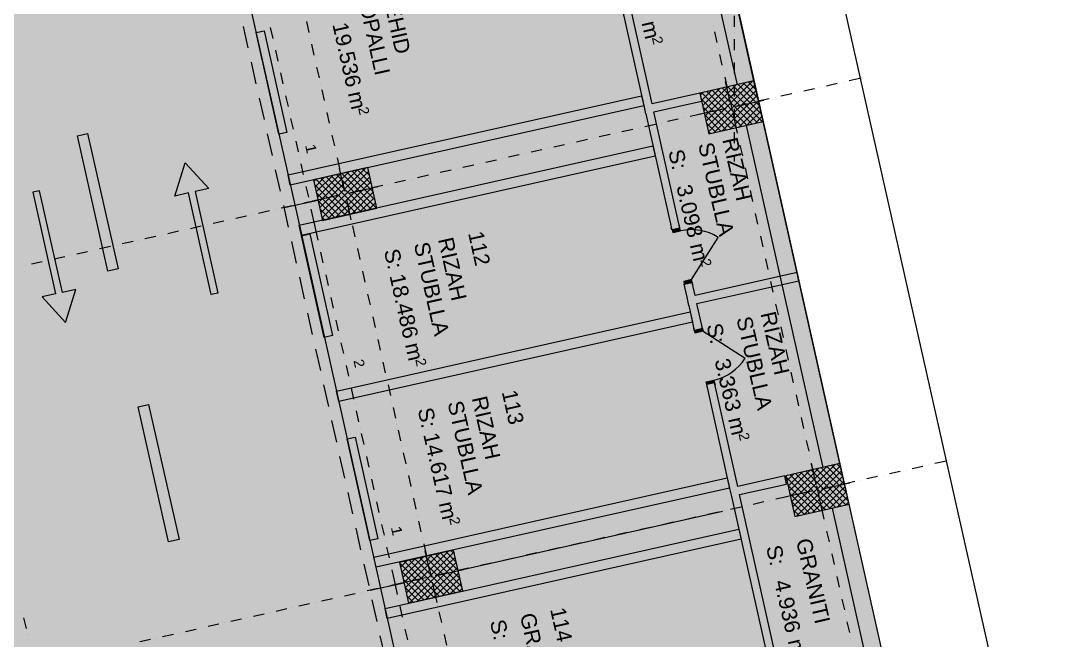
# Model space of a CAD drawing. Header units: centimetres. Extents: x -6805 to 4309, y -7338 to 617.
# Drawn here: x 586 to 2077, y -2376 to -1483 of the extents above; entities that cross this region are included whole.
import ezdxf

# ---------------------------------------------------------------- set-up
doc = ezdxf.new("R2010")
doc.units = ezdxf.units.CM
for name, color, linetype, true_color in [('PDF_ - MESI I RRUGES', 7, 'Continuous', 0x7f7f7f), ('PDF_ - rruga_ndarjet anesore', 7, 'Continuous', 0x7f7f7f), ('PDF_ - SHENJAT_RRUGA', 7, 'Continuous', 0x7f7f7f), ('PDF_065 Möbel Einrichtung', 7, 'Continuous', 0x7f7f7f), ('PDF_A - Akset', 7, 'Continuous', 0xfd4435), ('PDF_A - Pllaka Themel', 7, 'Continuous', 0x7f7f7f), ('PDF_A -Polyline', 7, 'Continuous', 0x7f7f7f)]:
    doc.layers.add(name, color=color, linetype=linetype, true_color=true_color)
for name, color, linetype in [('PDF_ - muret e reja_te kryera', 7, 'Continuous'), ('PDF_- DEPO', 7, 'Continuous'), ('PDF_- GARAZHE', 7, 'Continuous'), ('PDF_A - Fill Zone', 7, 'Continuous'), ('PDF_A - Muret', 7, 'Continuous'), ('PDF_A - Shtyllat', 7, 'Continuous')]:
    doc.layers.add(name, color=color, linetype=linetype)
doc.styles.add('PDF Arial', font='')
doc.styles.get('PDF Arial').set_extended_font_data('Arial')

msp = doc.modelspace()

# ---------------------------------------------------------------- hatches: boundary and pattern name
at = {"layer": 'PDF_ - SHENJAT_RRUGA', "true_color": 0xffffff, "transparency": 33554559}
for points in [[(823, -1687.7), (857, -1724.7), (837.4, -1729), (870.3, -1875.5), (860.6, -1877.7), (827.7, -1731.2), (808.2, -1735.6)], [(650.8, -1918.1), (616.9, -1881.1), (636.4, -1876.7), (603.5, -1730.2), (613.3, -1728), (646.2, -1874.5), (665.7, -1870.2)]]:
    msp.add_hatch(color=7, dxfattribs=at).paths.add_polyline_path(points)
at = {"layer": 'PDF_- DEPO', "true_color": 0xccccff, "transparency": 33554559}
for points in [[(1408, -1209.7), (1467.2, -1196.4), (1473.2, -1223.1), (1536, -1208.9), (1618.2, -1575.2), (1497.2, -1602.3)], [(1499.8, -1614), (1567.1, -1598.9), (1577.7, -1645.8), (1629.7, -1634.1), (1680.2, -1851.5), (1557.7, -1879)], [(1623.4, -2165.8), (1689.6, -2151), (1701.5, -2197.6), (1753.5, -2185.9), (1817.1, -2469.1), (1804.1, -2472), (1824.9, -2564.8), (1717.5, -2588.9)]]:
    msp.add_hatch(color=254, dxfattribs=at).paths.add_polyline_path(points)
at = {"layer": 'PDF_A - Fill Zone', "true_color": 0x93a0c6, "transparency": 33554559}
msp.add_hatch(color=253, dxfattribs=at).paths.add_polyline_path([(-447.7, -308.2), (916.9, -308.2), (916.9, -1306.8), (921.3, -1326.4), (872.5, -1337.3), (1189.1, -2748.5), (667.5, -2865.5), (356, -1477.3), (321, -1485.2), (248.4, -1161.5), (-99.9, -1161.5), (-99.9, -1589.4), (-447.7, -1589.4)])
at = {"layer": 'PDF_A - Pllaka Themel', "true_color": 0xd5d5d5, "transparency": 33554559}
h = msp.add_hatch(color=254, dxfattribs=at)
h.paths.add_polyline_path([(-5581.9, -878.8), (-5581.9, -838.7), (-5657, -838.7), (-5657, -378.3), (-5642, -378.3), (-5642, 287.3), (-2884.7, 287.3), (-432.6, 287.3), (-419.8, 287.3), (978.3, 287.3), (978.3, -308.2), (1644.1, -308.2), (1644.1, -1142.4), (931, -1302.4), (1552.2, -1164.4), (1863.2, -2555.1), (1863.3, -2555.1), (2158.7, -3867.3), (2155.2, -3868), (2646.9, -6059.2), (2017.8, -6200.4), (2017.7, -6199.9), (-1597, -7011), (-1702.7, -6540.3), (-1846.3, -6572.5), (-1977, -6060.1), (-1982.5, -5964.4), (-1839, -5932.3), (-2055.7, -4966.3), (-2419.3, -4966.3), (-2929.7, -4966.3), (-2929.7, -2144.8), (-2909.7, -2144.8), (-2904.7, -1595.7), (-4731.2, -1619.4), (-4671.2, -1619.4), (-4671.2, -2159.8), (-5099, -2159.8), (-5102.5, -2159.8), (-5106, -2159.6), (-5109.5, -2159.4), (-5113, -2159), (-5116.5, -2158.6), (-5120, -2158), (-5123.4, -2157.4), (-5126.9, -2156.7), (-5130.3, -2155.8), (-5133.7, -2154.9), (-5137, -2153.9), (-5140.4, -2152.8), (-5143.6, -2151.6), (-5146.9, -2150.3), (-5150.1, -2148.9), (-5153.3, -2147.4), (-5156.4, -2145.9), (-5159.5, -2144.2), (-5162.6, -2142.5), (-5165.6, -2140.6), (-5168.5, -2138.7), (-5171.4, -2136.7), (-5174.3, -2134.7), (-5177, -2132.5), (-5179.7, -2130.3), (-5182.4, -2128), (-5185, -2125.6), (-5187.5, -2123.2), (-5189.9, -2120.6), (-5192.3, -2118.1), (-5194.6, -2115.4), (-5196.8, -2112.7), (-5199, -2109.9), (-5201.1, -2107.1), (-5203, -2104.2), (-5205, -2101.3), (-5206.8, -2098.3), (-5208.5, -2095.2), (-5210.2, -2092.1), (-5211.7, -2089), (-5213.2, -2085.8), (-5214.6, -2082.6), (-5215.9, -2079.3), (-5217.1, -2076), (-5218.2, -2072.7), (-5219.2, -2069.3), (-5220.2, -2065.9), (-5221, -2062.5), (-5221.7, -2059.1), (-5222.4, -2055.7), (-5222.9, -2052.2), (-5223.3, -2048.7), (-5223.7, -2045.2), (-5223.9, -2041.7), (-5224.1, -2038.2), (-5224.1, -2034.7), (-5224.1, -1589.4), (-5276.7, -1564.4), (-5842.1, -1564.4), (-5842.1, -878.8)])
h.paths.add_polyline_path([(-1884.8, -2746.4), (-1725.8, -2754.1), (-263.3, -2617.9), (-272, -2578.8), (-296.8, -2580.2), (-343.5, -2075.8), (-1348.1, -2129.8), (-1534.8, -2147.2), (-1533.4, -2162), (-1836.8, -2167.5), (-1836.8, -2147.5), (-1876.8, -2147.5), (-1876.8, -2187.5), (-1531.1, -2187), (-1493.3, -2681.2), (-1884.8, -2706.4)])
h.paths.add_polyline_path([(-452.6, -1589.4), (-91.9, -1583.4), (-92.3, -1174), (283, -1174), (283, -828.7), (-419.8, -828.7), (-427.6, -828.7), (-452.6, -828.7)])
h.paths.add_polyline_path([(413.2, -3713.8), (401.1, -3715.6), (389, -3717.6), (376.9, -3719.5), (364.9, -3721.6), (352.8, -3723.8), (340.8, -3726), (328.8, -3728.3), (316.8, -3730.7), (304.8, -3733.2)])
at = {"layer": 'PDF_A - Pllaka Themel', "true_color": 0xbfbfbf, "transparency": 33554559}
h = msp.add_hatch(color=9, dxfattribs=at)
h.paths.add_polyline_path([(-5637, -378.3), (-5637, -315.2), (-447.7, -308.2), (-447.7, -308.2), (963.5, -308.2), (963.5, -763.7), (936, -763.7), (936, -863.8), (963.5, -863.8), (964.8, -1337.1), (925.7, -1345.9), (892.3, -1353.4), (988.5, -1782.6), (1104.4, -2300.9), (1195, -2706.1), (1170.6, -2711.6), (1193.4, -2813), (1455.7, -3983.1), (1827.5, -5638), (1828.4, -5640.7), (1829.1, -5643.5), (1829.9, -5646.3), (1830.5, -5649.1), (1831, -5651.9), (1831.4, -5654.7), (1831.7, -5657.6), (1831.9, -5660.4), (1832, -5663.3), (1832, -5666.1), (1831.9, -5669), (1831.7, -5671.9), (1831.4, -5674.7), (1831, -5677.5), (1830.5, -5680.4), (1829.9, -5683.2), (1829.2, -5685.9), (1828.5, -5688.7), (1827.6, -5691.4), (1826.6, -5694.1), (1825.5, -5696.8), (1824.4, -5699.4), (1823.1, -5701.9), (1821.8, -5704.5), (1820.4, -5707), (1818.8, -5709.4), (1817.3, -5711.8), (1815.6, -5714.1), (1813.8, -5716.3), (1812, -5718.5), (1810.1, -5720.7), (1808.1, -5722.7), (1806, -5724.7), (1803.9, -5726.6), (1801.7, -5728.5), (1799.5, -5730.2), (1797.2, -5731.9), (1794.8, -5733.5), (1792.4, -5735.1), (1789.9, -5736.5), (1787.4, -5737.8), (1784.8, -5739.1), (1782.2, -5740.3), (1779.5, -5741.3), (1776.8, -5742.3), (-1865.8, -6559.8), (-1972, -6060.1), (1187.4, -5351.2), (1189.5, -5350.7), (1191.6, -5350.1), (1193.7, -5349.4), (1195.7, -5348.6), (1197.7, -5347.8), (1199.7, -5346.8), (1201.6, -5345.8), (1203.5, -5344.6), (1205.3, -5343.4), (1207.1, -5342.2), (1208.8, -5340.8), (1210.4, -5339.3), (1212, -5337.8), (1213.5, -5336.3), (1214.9, -5334.6), (1216.3, -5332.9), (1217.6, -5331.2), (1218.8, -5329.3), (1219.9, -5327.5), (1221, -5325.5), (1221.9, -5323.6), (1222.8, -5321.6), (1223.5, -5319.5), (1224.2, -5317.5), (1224.8, -5315.4), (1225.3, -5313.2), (1225.7, -5311.1), (1226, -5308.9), (1226.2, -5306.8), (1226.3, -5304.6), (1226.4, -5302.4), (1226.3, -5300.2), (1226.1, -5298), (1225.8, -5295.9), (1225.5, -5293.7), (1225, -5291.6), (967.7, -4148), (967.2, -4145.8), (966.5, -4143.7), (965.8, -4141.6), (964.9, -4139.5), (964, -4137.5), (963, -4135.5), (961.9, -4133.5), (960.7, -4131.7), (959.4, -4129.8), (958, -4128), (956.6, -4126.3), (955.1, -4124.7), (953.5, -4123.1), (951.9, -4121.6), (950.1, -4120.2), (948.4, -4118.8), (946.5, -4117.6), (944.6, -4116.4), (942.7, -4115.3), (940.7, -4114.2), (938.7, -4113.3), (936.6, -4112.5), (934.5, -4111.7), (932.3, -4111.1), (930.2, -4110.5), (928, -4110.1), (925.8, -4109.7), (923.6, -4109.5), (921.3, -4109.3), (919.1, -4109.3), (916.9, -4109.3), (914.6, -4109.5), (912.4, -4109.7), (910.2, -4110.1), (908, -4110.5), (526.4, -4196.1), (467.8, -4209.3), (455.6, -4213.1), (443.4, -4217), (431.2, -4221), (419.1, -4225.1), (406.9, -4229.3), (394.9, -4233.6), (382.8, -4238), (370.8, -4242.5), (358.8, -4247.1), (346.9, -4251.7), (335, -4256.5), (323.1, -4261.4), (311.3, -4266.3), (299.5, -4271.3), (287.8, -4276.4), (276.1, -4281.7), (264.4, -4287), (252.8, -4292.3), (241.2, -4297.8), (229.6, -4303.4), (218.1, -4309.1), (206.7, -4314.8), (195.3, -4320.7), (183.9, -4326.6), (172.6, -4332.6), (161.3, -4338.7), (150.1, -4344.9), (138.9, -4351.2), (127.8, -4357.5), (116.7, -4364), (105.7, -4370.5), (94.7, -4377.1), (83.8, -4383.8), (72.9, -4390.6), (62.1, -4397.5), (51.3, -4404.4), (40.6, -4411.4), (29.9, -4418.6), (19.3, -4425.8), (8.8, -4433), (-1.7, -4440.4), (-13.4, -4447.8), (-25.2, -4455.1), (-37, -4462.3), (-48.8, -4469.4), (-60.7, -4476.4), (-72.7, -4483.4), (-84.7, -4490.2), (-96.7, -4497), (-108.8, -4503.7), (-121, -4510.3), (-133.1, -4516.8), (-145.4, -4523.3), (-157.7, -4529.6), (-170, -4535.9), (-182.3, -4542.1), (-194.8, -4548.2), (-207.2, -4554.2), (-219.7, -4560.1), (-232.3, -4565.9), (-244.8, -4571.6), (-257.5, -4577.3), (-270.1, -4582.8), (-282.8, -4588.3), (-295.6, -4593.6), (-308.3, -4598.9), (-321.1, -4604.1), (-334, -4609.2), (-346.9, -4614.2), (-359.8, -4619.1), (-372.8, -4623.9), (-385.7, -4628.7), (-398.8, -4633.3), (-411.8, -4637.9), (-424.9, -4642.3), (-438, -4646.7), (-451.2, -4650.9), (-464.4, -4655.1), (-477.6, -4659.2), (-490.8, -4663.2), (-2040.8, -5011), (-2050.8, -4966.3), (-2414.3, -4966.3), (-2414.3, -4749.4), (-2414.6, -2387.8), (-2414.6, -2276.5), (-2415.1, -2272.8), (-2415.6, -2269.1), (-2416.3, -2265.4), (-2417.1, -2261.8), (-2417.9, -2258.1), (-2418.9, -2254.5), (-2419.9, -2251), (-2421.1, -2247.4), (-2422.3, -2243.9), (-2423.6, -2240.4), (-2425.1, -2236.9), (-2426.6, -2233.5), (-2428.2, -2230.2), (-2429.8, -2226.8), (-2431.6, -2223.5), (-2433.4, -2220.3), (-2435.4, -2217.1), (-2437.4, -2214), (-2439.5, -2210.9), (-2441.7, -2207.8), (-2443.9, -2204.9), (-2446.3, -2202), (-2448.7, -2199.1), (-2451.1, -2196.3), (-2453.7, -2193.6), (-2456.3, -2190.9), (-2459, -2188.3), (-2461.7, -2185.8), (-2464.6, -2183.4), (-2467.4, -2181), (-2470.4, -2178.7), (-2473.4, -2176.5), (-2476.4, -2174.4), (-2479.6, -2172.3), (-2482.7, -2170.3), (-2485.9, -2168.4), (-2489.2, -2166.6), (-2492.5, -2164.9), (-2495.8, -2163.2), (-2499.2, -2161.7), (-2502.7, -2160.2), (-2506.1, -2158.9), (-2509.6, -2157.6), (-2513.2, -2156.4), (-2904.7, -2164.8), (-2899.7, -1589.4), (-2414.3, -1589.4), (-2414.3, -828.7), (-4726.3, -828.7), (-4726.3, -1619.4), (-5219.2, -1619.3), (-5219.2, -2036.1), (-5219.2, -2034.7), (-5219.2, -1589.4), (-5271.7, -1564.4), (-5253.4, -1564.4), (-5253.4, -878.8), (-5577, -878.8), (-5577, -838.7), (-5652, -838.7), (-5652, -378.3)])
h.paths.add_polyline_path([(-1883.9, -1589.4), (-1863.8, -1589.4), (-1863.8, -1634.4), (-1863.9, -1634.4), (-1863.9, -2147.2), (-1836.5, -2147.5), (-1871.9, -2147.5), (-1871.9, -2187.5), (-1831.8, -2187.4), (-1831.8, -2147.5), (-1529.5, -2150.6), (-1526.5, -2182.5), (-1488.4, -2681.2), (-1718.5, -2706.4), (-1879.8, -2706.4), (-1879.8, -2746.4), (-1720.8, -2754.1), (-221.3, -2598.2), (-135.8, -2979.1), (-1425.4, -3268.5), (-1880.4, -3268.5), (-1873.5, -4356.8), (-1873.8, -4358.9), (-1873.9, -4361.1), (-1873.9, -4363.2), (-1873.9, -4365.3), (-1873.7, -4367.5), (-1873.5, -4369.6), (-1873.1, -4371.7), (-1872.7, -4373.8), (-1872.1, -4375.8), (-1871.5, -4377.9), (-1870.8, -4379.9), (-1869.9, -4381.8), (-1869, -4383.8), (-1868.1, -4385.7), (-1867, -4387.5), (-1865.8, -4389.3), (-1864.6, -4391), (-1863.3, -4392.7), (-1861.9, -4394.3), (-1860.4, -4395.9), (-1858.9, -4397.4), (-1857.3, -4398.8), (-1855.6, -4400.1), (-1853.9, -4401.4), (-1852.1, -4402.5), (-1850.3, -4403.6), (-1848.4, -4404.6), (-1846.5, -4405.6), (-1844.5, -4406.4), (-1842.5, -4407.1), (-1840.5, -4407.8), (-1838.4, -4408.4), (-1836.3, -4408.8), (-1834.2, -4409.2), (-1832.1, -4409.5), (-1830, -4409.6), (-1827.9, -4409.7), (-1825.7, -4409.7), (-1823.6, -4409.6), (-1821.5, -4409.4), (-1819.4, -4409.1), (-657.9, -4148.4), (-657.8, -4149), (-640.9, -4142.1), (-624, -4135.1), (-607.1, -4128.1), (-590.3, -4120.9), (-573.5, -4113.7), (-556.8, -4106.4), (-540.1, -4099), (-523.4, -4091.5), (-506.8, -4083.9), (-490.2, -4076.2), (-473.7, -4068.5), (-457.2, -4060.6), (-440.7, -4052.7), (-424.3, -4044.6), (-407.9, -4036.5), (-391.6, -4028.3), (-375.3, -4020), (-359.1, -4011.7), (-342.9, -4003.2), (-326.7, -3994.7), (-310.6, -3986), (-294.5, -3977.3), (-278.5, -3968.5), (-262.6, -3959.6), (-246.7, -3950.7), (-230.8, -3941.6), (-215, -3932.5), (-199.2, -3923.3), (-183.5, -3913.9), (-171.8, -3907.7), (-160, -3901.5), (-148.2, -3895.4), (-136.4, -3889.4), (-124.5, -3883.4), (-112.6, -3877.6), (-100.6, -3871.8), (-88.6, -3866.2), (-76.6, -3860.6), (-64.5, -3855.1), (-52.3, -3849.7), (-40.2, -3844.4), (-28, -3839.2), (-15.7, -3834), (-3.5, -3829), (8.9, -3824), (21.2, -3819.1), (33.6, -3814.4), (46, -3809.7), (58.5, -3805.1), (71, -3800.6), (83.5, -3796.1), (96, -3791.8), (108.6, -3787.6), (121.2, -3783.4), (133.9, -3779.4), (146.5, -3775.4), (159.2, -3771.5), (172, -3767.8), (184.7, -3764.1), (197.5, -3760.5), (210.3, -3757), (223.1, -3753.6), (236, -3750.3), (248.9, -3747.1), (261.8, -3743.9), (274.7, -3740.9), (287.6, -3738), (300.6, -3735.1), (313.6, -3732.4), (326.6, -3729.7), (339.6, -3727.2), (352.7, -3724.7), (365.8, -3722.3), (378.8, -3720.1), (391.9, -3717.9), (405, -3715.8), (418.2, -3713.8), (787.3, -3631), (789.4, -3630.5), (791.5, -3629.8), (793.5, -3629.1), (795.6, -3628.3), (797.6, -3627.5), (799.5, -3626.5), (801.4, -3625.4), (803.3, -3624.3), (805.1, -3623.1), (806.9, -3621.8), (808.6, -3620.4), (810.2, -3619), (811.8, -3617.5), (813.3, -3615.9), (814.7, -3614.2), (816.1, -3612.5), (817.4, -3610.8), (818.6, -3609), (819.7, -3607.1), (820.7, -3605.2), (821.7, -3603.2), (822.6, -3601.2), (823.4, -3599.2), (824.1, -3597.1), (824.7, -3595), (825.2, -3592.9), (825.6, -3590.8), (825.9, -3588.6), (826.2, -3586.4), (826.3, -3584.3), (826.3, -3582.1), (826.3, -3579.9), (826.1, -3577.7), (825.9, -3575.5), (825.6, -3573.4), (825.1, -3571.2), (681.4, -2927.9), (734.4, -2916), (711.6, -2814.6), (658.7, -2826.4), (288, -1174), (288, -828.7), (-447.7, -828.7), (-1883.9, -828.7)])

# ---------------------------------------------------------------- linework, layer by layer
at = {"layer": 'PDF_ - MESI I RRUGES', "lineweight": 0}
for points in [[(667.7, -1648.9), (682.3, -1645.6)], [(711.5, -1844.1), (667.7, -1648.9)], [(682.3, -1645.6), (726.3, -1840.8)], [(726.3, -1840.8), (711.5, -1844.1)], [(755.3, -2039.5), (770.3, -2036.1)], [(799, -2234.1), (755.3, -2039.5)], [(770.3, -2036.1), (814.2, -2230.7)], [(814.2, -2230.7), (799, -2234.1)]]:
    msp.add_lwpolyline(points, dxfattribs=at)
at = {"layer": 'PDF_ - MESI I RRUGES', "color": 7, "true_color": 0xffffff, "transparency": 33554559}
for points in [[(667.7, -1648.9), (682.3, -1645.6), (711.5, -1844.1), (726.3, -1840.8)], [(755.3, -2039.5), (770.3, -2036.1), (799, -2234.1), (814.2, -2230.7)]]:
    msp.add_solid(points, dxfattribs=at)
at = {"layer": 'PDF_ - muret e reja_te kryera', "lineweight": 0}
for points in [[(1426.9, -1349.5), (1484.1, -1605.2)], [(1495.8, -1602.6), (1438.6, -1346.9)], [(1564.5, -1587.2), (1495.8, -1602.6)], [(1484.1, -1605.2), (1483.7, -1605.3)], [(1483.7, -1605.3), (1486.3, -1617.1)], [(1498.5, -1614.3), (1567.1, -1598.9)], [(1486.3, -1617.1), (1486.7, -1617)], [(1486.7, -1617), (1524.2, -1784.5)], [(1535.9, -1781.9), (1498.5, -1614.3)], [(1524.2, -1784.5), (1523.4, -1780.9)], [(1524.2, -1784.5), (1523.4, -1780.9)], [(1524.2, -1784.5), (1523.4, -1780.9)], [(1524.7, -1784.4), (1524.2, -1784.5)], [(1524.7, -1784.4), (1524.2, -1784.5)], [(1524.7, -1784.4), (1524.2, -1784.5)], [(1535.9, -1781.9), (1524.7, -1784.4)], [(1535.9, -1781.9), (1524.7, -1784.4)], [(1535.9, -1781.9), (1524.7, -1784.4)], [(1535.9, -1781.9), (1524.7, -1784.4)], [(1524.7, -1784.4), (1525.6, -1788.3)], [(1525.6, -1788.3), (1536.8, -1785.8)], [(1535.9, -1781.9), (1535.1, -1778.3)], [(1535.9, -1781.9), (1535.1, -1778.3)], [(1535.9, -1781.9), (1535.1, -1778.3)], [(1536.8, -1785.8), (1535.9, -1781.9)], [(1552.5, -1856.2), (1591.1, -1795.3)], [(1704.6, -1846), (1557.7, -1879)], [(1707.3, -1857.8), (1704.6, -1846)], [(1552.5, -1856.2), (1541.3, -1858.7)], [(1541.3, -1858.7), (1542.2, -1862.6)], [(1542.2, -1862.6), (1541.7, -1862.7)], [(1542.2, -1862.6), (1541.7, -1862.7)], [(1542.2, -1862.6), (1541.7, -1862.7)], [(1541.7, -1862.7), (1542.5, -1866.3)], [(1541.7, -1862.7), (1545.9, -1881.7)], [(1541.7, -1862.7), (1542.5, -1866.3)], [(1541.7, -1862.7), (1542.5, -1866.3)], [(1553.4, -1860.1), (1542.2, -1862.6)], [(1542.2, -1862.6), (1553.4, -1860.1)], [(1553.4, -1860.1), (1542.2, -1862.6)], [(1553.4, -1860.1), (1542.2, -1862.6)], [(1553.4, -1860.1), (1552.5, -1856.2)], [(1553.4, -1860.1), (1554.2, -1863.7)], [(1557.7, -1879), (1553.4, -1860.1)], [(1553.4, -1860.1), (1554.2, -1863.7)], [(1553.4, -1860.1), (1554.2, -1863.7)], [(1560.3, -1890.8), (1707.3, -1857.8)], [(1545.9, -1881.7), (1545.7, -1881.7)], [(1545.7, -1881.7), (1548.4, -1893.4)], [(1568.3, -1926.8), (1560.3, -1890.8)], [(1548.4, -1893.4), (1548.6, -1893.4)], [(1548.6, -1893.4), (1556.6, -1929.4)], [(1556.6, -1929.4), (1555.8, -1925.8)], [(1556.6, -1929.4), (1555.8, -1925.8)], [(1556.6, -1929.4), (1555.8, -1925.8)], [(1557.1, -1929.3), (1556.6, -1929.4)], [(1557.1, -1929.3), (1556.6, -1929.4)], [(1557.1, -1929.3), (1556.6, -1929.4)], [(1568.3, -1926.8), (1557.1, -1929.3)], [(1557.1, -1929.3), (1568.3, -1926.8)], [(1568.3, -1926.8), (1557.1, -1929.3)], [(1568.3, -1926.8), (1557.1, -1929.3)], [(1558, -1933.2), (1557.1, -1929.3)], [(1569.2, -1930.7), (1558, -1933.2)], [(1568.3, -1926.8), (1567.5, -1923.2)], [(1568.3, -1926.8), (1567.5, -1923.2)], [(1568.3, -1926.8), (1567.5, -1923.2)], [(1568.3, -1926.8), (1569.2, -1930.7)], [(1569.2, -1930.7), (1630.1, -1969.3)], [(1573.7, -2003.5), (1584.9, -2001)], [(1574.6, -2007.4), (1573.7, -2003.5)], [(1574.6, -2007.4), (1574.1, -2007.6)], [(1574.6, -2007.4), (1574.1, -2007.6)], [(1574.6, -2007.4), (1574.1, -2007.6)], [(1574.1, -2007.6), (1574.9, -2011.2)], [(1574.1, -2007.6), (1607.5, -2157.1)], [(1574.1, -2007.6), (1574.9, -2011.2)], [(1574.1, -2007.6), (1574.9, -2011.2)], [(1585.8, -2004.9), (1574.6, -2007.4)], [(1585.8, -2004.9), (1574.6, -2007.4)], [(1585.8, -2004.9), (1574.6, -2007.4)], [(1585.8, -2004.9), (1574.6, -2007.4)], [(1584.9, -2001), (1585.8, -2004.9)], [(1585.8, -2004.9), (1586.6, -2008.5)], [(1619.3, -2154.5), (1585.8, -2004.9)], [(1585.8, -2004.9), (1586.6, -2008.5)], [(1585.8, -2004.9), (1586.6, -2008.5)], [(1687, -2139.3), (1619.3, -2154.5)], [(1689.6, -2151), (1687, -2139.3)], [(1607.5, -2157.1), (1607.5, -2157.1)], [(1607.5, -2157.1), (1610.2, -2168.8)], [(1621.9, -2166.2), (1689.6, -2151)], [(1610.2, -2168.8), (1685.1, -2503.8)], [(1610.2, -2168.8), (1610.2, -2168.8)], [(1696.8, -2501.2), (1621.9, -2166.2)]]:
    msp.add_lwpolyline(points, dxfattribs=at)
for centre, start, end in [((1552.5, -1856.2), 57.6116, 102.6127), ((1569.2, -1930.7), 282.6096, 327.597)]:
    msp.add_arc(centre, 72.1, start, end, dxfattribs=at)
at = {"layer": 'PDF_ - muret e reja_te kryera', "transparency": 33554559}
for points in [[(1438.6, -1346.9), (1495.8, -1602.6), (1426.9, -1349.5), (1484.1, -1605.2)], [(1483.7, -1605.3), (1564.5, -1587.2), (1486.3, -1617.1), (1567.1, -1598.9)], [(1498.5, -1614.3), (1535.9, -1781.9), (1486.7, -1617), (1524.2, -1784.5)], [(1548.4, -1893.4), (1545.7, -1881.7), (1707.3, -1857.8), (1704.6, -1846)], [(1553.4, -1860.1), (1557.7, -1879), (1541.7, -1862.7), (1545.9, -1881.7)], [(1560.3, -1890.8), (1568.3, -1926.8), (1548.6, -1893.4), (1556.6, -1929.4)], [(1574.1, -2007.6), (1585.8, -2004.9), (1607.5, -2157.1), (1619.3, -2154.5)], [(1610.2, -2168.8), (1607.5, -2157.1), (1689.6, -2151), (1687, -2139.3)], [(1610.2, -2168.8), (1621.9, -2166.2), (1685.1, -2503.8), (1696.8, -2501.2)]]:
    msp.add_solid(points, dxfattribs=at)
at = {"layer": 'PDF_ - muret e reja_te kryera', "color": 7, "true_color": 0xffffff, "transparency": 33554559}
for points in [[(1553.4, -1860.1), (1541.7, -1862.7), (1535.9, -1781.9), (1524.2, -1784.5)], [(1524.7, -1784.4), (1535.9, -1781.9), (1525.6, -1788.3), (1536.8, -1785.8)], [(1553.4, -1860.1), (1542.2, -1862.6), (1552.5, -1856.2), (1541.3, -1858.7)], [(1568.3, -1926.8), (1585.8, -2004.9), (1556.6, -1929.4), (1574.1, -2007.6)], [(1568.3, -1926.8), (1569.2, -1930.7), (1557.1, -1929.3), (1558, -1933.2)], [(1574.6, -2007.4), (1573.7, -2003.5), (1585.8, -2004.9), (1584.9, -2001)]]:
    msp.add_solid(points, dxfattribs=at)
at = {"layer": 'PDF_ - rruga_ndarjet anesore', "lineweight": 0}
for points in [[(925.1, -1499.9), (936.8, -1497.3)], [(957.9, -1646.4), (925.1, -1499.9)], [(936.8, -1497.3), (969.7, -1643.8)], [(969.7, -1643.8), (957.9, -1646.4)], [(990.8, -1792.9), (1002.5, -1790.3)], [(1023.5, -1939.5), (990.8, -1792.9)], [(1002.5, -1790.3), (1035.3, -1936.8)], [(1035.3, -1936.8), (1023.5, -1939.5)], [(1056.3, -2085.9), (1068, -2083.3)], [(1089.1, -2232.4), (1056.3, -2085.9)], [(1068, -2083.3), (1100.8, -2229.8)], [(1100.8, -2229.8), (1089.1, -2232.4)]]:
    msp.add_lwpolyline(points, dxfattribs=at)
at = {"layer": 'PDF_ - rruga_ndarjet anesore', "color": 7, "true_color": 0xffffff, "transparency": 33554559}
for points in [[(925.1, -1499.9), (936.8, -1497.3), (957.9, -1646.4), (969.7, -1643.8)], [(1002.5, -1790.3), (1035.3, -1936.8), (990.8, -1792.9), (1023.5, -1939.5)], [(1068, -2083.3), (1100.8, -2229.8), (1056.3, -2085.9), (1089.1, -2232.4)]]:
    msp.add_solid(points, dxfattribs=at)
at = {"layer": 'PDF_ - SHENJAT_RRUGA', "lineweight": 0}
for points in [[(808.2, -1735.6), (823, -1687.7)], [(823, -1687.7), (857, -1724.7)], [(613.3, -1728), (603.5, -1730.2)], [(646.2, -1874.5), (613.3, -1728)], [(857, -1724.7), (837.4, -1729)], [(837.4, -1729), (870.3, -1875.5)], [(603.5, -1730.2), (636.4, -1876.7)], [(827.7, -1731.2), (808.2, -1735.6)], [(860.6, -1877.7), (827.7, -1731.2)], [(636.4, -1876.7), (616.9, -1881.1)], [(665.7, -1870.2), (646.2, -1874.5)], [(650.8, -1918.1), (665.7, -1870.2)], [(870.3, -1875.5), (860.6, -1877.7)], [(616.9, -1881.1), (650.8, -1918.1)]]:
    msp.add_lwpolyline(points, dxfattribs=at)
at = {"layer": 'PDF_- DEPO', "color": 254, "true_color": 0xccccff, "transparency": 33554559}
msp.add_solid([(1560.3, -1890.8), (1680.8, -1863.7), (1619.3, -2154.5), (1742, -2126.9)], dxfattribs=at)
at = {"layer": 'PDF_- GARAZHE', "color": 254, "true_color": 0xccccff, "transparency": 33554559}
for points in [[(883.6, -1315.2), (1393.5, -1200.8), (965.6, -1680.6), (1475.5, -1566.2)], [(965.6, -1680.6), (1475.3, -1566.2), (1043.2, -2026.5), (1552.9, -1912.1)], [(1041.8, -2028.4), (1553, -1913.7), (1103, -2301.1), (1614.2, -2186.4)], [(1103, -2301.1), (1614, -2186.4), (1194, -2706.3), (1705, -2591.7)]]:
    msp.add_solid(points, dxfattribs=at)
at = {"layer": 'PDF_065 Möbel Einrichtung', "lineweight": 0}
for points in [[(971.2, -1705.3), (1480.6, -1591)], [(1480.6, -1591), (1483.8, -1605.6)], [(1483.8, -1605.6), (974.5, -1719.9)], [(987.4, -1777.8), (1496.8, -1663.5)], [(1496.8, -1663.5), (1500.1, -1678.2)], [(1500.1, -1678.2), (990.7, -1792.5)], [(974.5, -1719.9), (971.2, -1705.3)], [(990.7, -1792.5), (987.4, -1777.8)], [(1041.1, -2017.1), (1550.5, -1902.8)], [(1550.5, -1902.8), (1553.8, -1917.4)], [(1553.8, -1917.4), (1044.4, -2031.7)], [(1044.4, -2031.7), (1041.1, -2017.1)], [(1094.8, -2256.3), (1604.2, -2142)], [(1604.2, -2142), (1607.5, -2156.7)], [(1607.5, -2156.7), (1098.1, -2271)], [(1111, -2330.3), (1620.8, -2215.9)], [(1620.8, -2215.9), (1624.1, -2230.6)], [(1624.1, -2230.6), (1114.2, -2345)], [(1098.1, -2271), (1094.8, -2256.3)], [(1114.2, -2345), (1111, -2330.3)]]:
    msp.add_lwpolyline(points, dxfattribs=at)
at = {"layer": 'PDF_065 Möbel Einrichtung', "color": 7, "true_color": 0xffffff, "transparency": 33554559}
for points in [[(974.5, -1719.9), (971.2, -1705.3), (1483.8, -1605.6), (1480.6, -1591)], [(990.7, -1792.5), (987.4, -1777.8), (1500.1, -1678.2), (1496.8, -1663.5)], [(1044.4, -2031.7), (1041.1, -2017.1), (1553.8, -1917.4), (1550.5, -1902.8)], [(1098.1, -2271), (1094.8, -2256.3), (1607.5, -2156.7), (1604.2, -2142)], [(1114.2, -2345), (1111, -2330.3), (1624.1, -2230.6), (1620.8, -2215.9)]]:
    msp.add_solid(points, dxfattribs=at)
at = {"layer": 'PDF_A - Akset', "lineweight": 0}
for points in [[(1614.1, -1475.8), (1614.1, -1491.7)], [(997.8, -1484.2), (1001.2, -1499.7)], [(1583.8, -1490.2), (1583.8, -1490.2)], [(1585.7, -1498.8), (1589.2, -1514.3)], [(1614.1, -1500.5), (1614.1, -1500.5)], [(1003.2, -1508.3), (1003.2, -1508.3)], [(1005.1, -1516.9), (1008.6, -1532.4)], [(1614.1, -1509.3), (1614.1, -1525.2)], [(1591.1, -1522.9), (1591.1, -1522.9)], [(1593, -1531.5), (1596.5, -1547)], [(1614.1, -1534.1), (1614.1, -1534.1)], [(1010.5, -1541.1), (1010.5, -1541.1)], [(1012.4, -1549.7), (1015.9, -1565.2)], [(1614.1, -1542.9), (1614.1, -1558.8)], [(1598.4, -1555.6), (1598.4, -1555.6)], [(1600.4, -1564.3), (1603.9, -1579.8)], [(1017.9, -1573.8), (1017.9, -1573.8)], [(1614.1, -1567.6), (1614.1, -1567.6)], [(1614.1, -1576.4), (1614.1, -1592.3)], [(1738.4, -1579), (1738.4, -1579)], [(1762.5, -1573.6), (1747, -1577)], [(1771.1, -1571.6), (1771.1, -1571.6)], [(1797, -1565.8), (1779.7, -1569.7)], [(1019.8, -1582.4), (1023.3, -1597.9)], [(1605.8, -1588.4), (1605.8, -1588.4)], [(1672.9, -1593.7), (1672.9, -1593.7)], [(1697, -1588.2), (1681.5, -1591.7)], [(1705.7, -1586.3), (1705.7, -1586.3)], [(1729.8, -1580.9), (1714.3, -1584.4)], [(1025.2, -1606.5), (1025.2, -1606.5)], [(1607.5, -1608.3), (1607.5, -1608.3)], [(1607.7, -1597), (1611.2, -1612.5)], [(1614.1, -1601.1), (1614.1, -1601.1)], [(1614.1, -1610), (1614.1, -1625.9)], [(1631.6, -1602.9), (1616.1, -1606.4)], [(1640.2, -1601), (1640.2, -1601)], [(1664.3, -1595.6), (1648.8, -1599.1)], [(1027.1, -1615.1), (1030.6, -1630.6)], [(1542, -1623), (1542, -1623)], [(1566.1, -1617.6), (1550.6, -1621.1)], [(1574.7, -1615.7), (1574.7, -1615.7)], [(1598.9, -1610.3), (1583.4, -1613.8)], [(1613.1, -1621.1), (1613.1, -1621.1)], [(1032.5, -1639.2), (1032.5, -1639.2)], [(1467.9, -1639.6), (1452.4, -1643.1)], [(1476.6, -1637.7), (1476.6, -1637.7)], [(1500.7, -1632.3), (1485.2, -1635.8)], [(1509.3, -1630.4), (1509.3, -1630.4)], [(1533.4, -1625), (1517.9, -1628.4)], [(1614.1, -1634.7), (1614.1, -1634.7)], [(1615.1, -1629.7), (1618.5, -1645.2)], [(1034.5, -1647.9), (1038, -1663.4)], [(1402.5, -1654.3), (1387, -1657.8)], [(1411.1, -1652.4), (1411.1, -1652.4)], [(1435.2, -1647), (1419.7, -1650.5)], [(1443.8, -1645.1), (1443.8, -1645.1)], [(1614.1, -1643.5), (1614.1, -1659.4)], [(1620.5, -1653.8), (1620.5, -1653.8)], [(1337, -1669), (1321.5, -1672.5)], [(1345.6, -1667.1), (1345.6, -1667.1)], [(1369.8, -1661.7), (1354.3, -1665.2)], [(1378.4, -1659.7), (1378.4, -1659.7)], [(1614.1, -1668.2), (1614.1, -1668.2)], [(1622.4, -1662.4), (1625.9, -1677.9)], [(1039.9, -1672), (1039.9, -1672)], [(1041.8, -1680.6), (1045.3, -1696.1)], [(1271.6, -1683.7), (1256.1, -1687.2)], [(1280.2, -1681.8), (1280.2, -1681.8)], [(1304.3, -1676.4), (1288.8, -1679.8)], [(1312.9, -1674.4), (1312.9, -1674.4)], [(1614.1, -1677.1), (1614.1, -1685.7)], [(1206.1, -1698.4), (1190.6, -1701.9)], [(1214.7, -1696.5), (1214.7, -1696.5)], [(1238.8, -1691.1), (1223.3, -1694.5)], [(1247.5, -1689.1), (1247.5, -1689.1)], [(1627.8, -1686.6), (1627.8, -1686.6)], [(1629.8, -1695.2), (1633.2, -1710.7)], [(1047.2, -1704.7), (1047.2, -1704.7)], [(1049.2, -1713.3), (1052.6, -1728.8)], [(1140.7, -1713.1), (1125.2, -1716.6)], [(1149.3, -1711.2), (1149.3, -1711.2)], [(1173.4, -1705.7), (1157.9, -1709.2)], [(1182, -1703.8), (1182, -1703.8)], [(1075.2, -1727.8), (1059.7, -1731.3)], [(1083.8, -1725.8), (1083.8, -1725.8)], [(1107.9, -1720.4), (1092.4, -1723.9)], [(1116.5, -1718.5), (1116.5, -1718.5)], [(1635.2, -1719.3), (1635.2, -1719.3)], [(1637.1, -1727.9), (1640.6, -1743.4)], [(1009.8, -1742.5), (994.2, -1745.9)], [(1018.4, -1740.5), (1018.4, -1740.5)], [(1042.5, -1735.1), (1027, -1738.6)], [(1051.1, -1733.2), (1051.1, -1733.2)], [(1054.6, -1737.4), (1054.6, -1737.4)], [(944.3, -1757.1), (928.8, -1760.6)], [(952.9, -1755.2), (952.9, -1755.2)], [(977, -1749.8), (961.5, -1753.3)], [(985.6, -1747.9), (985.6, -1747.9)], [(1056.5, -1746), (1060, -1761.5)], [(1642.5, -1752), (1642.5, -1752)], [(878.8, -1771.8), (863.3, -1775.3)], [(887.5, -1769.9), (887.5, -1769.9)], [(911.6, -1764.5), (896.1, -1768)], [(920.2, -1762.6), (920.2, -1762.6)], [(1061.9, -1770.2), (1061.9, -1770.2)], [(1644.4, -1760.6), (1647.9, -1776.1)], [(813.4, -1786.5), (797.9, -1790)], [(822, -1784.6), (822, -1784.6)], [(846.1, -1779.2), (830.6, -1782.7)], [(854.7, -1777.2), (854.7, -1777.2)], [(1063.9, -1778.8), (1067.3, -1794.3)], [(1649.9, -1784.7), (1649.9, -1784.7)], [(747.9, -1801.2), (732.4, -1804.7)], [(756.5, -1799.3), (756.5, -1799.3)], [(780.6, -1793.9), (765.1, -1797.3)], [(789.3, -1791.9), (789.3, -1791.9)], [(1069.3, -1802.9), (1069.3, -1802.9)], [(1651.8, -1793.4), (1655.3, -1808.9)], [(682.5, -1815.9), (667, -1819.4)], [(691.1, -1814), (691.1, -1814)], [(715.2, -1808.6), (699.7, -1812)], [(723.8, -1806.6), (723.8, -1806.6)], [(1071.2, -1811.5), (1074.7, -1827)], [(1657.2, -1817.5), (1657.2, -1817.5)], [(617, -1830.6), (601.5, -1834.1)], [(625.6, -1828.7), (625.6, -1828.7)], [(649.7, -1823.2), (634.2, -1826.7)], [(658.4, -1821.3), (658.4, -1821.3)], [(1659.1, -1826.1), (1662.6, -1841.6)], [(592.9, -1836), (592.9, -1836)], [(1076.6, -1835.6), (1076.6, -1835.6)], [(1078.5, -1844.2), (1082, -1859.7)], [(1664.5, -1850.2), (1664.5, -1850.2)], [(1666.5, -1858.8), (1670, -1874.3)], [(1084, -1868.3), (1084, -1868.3)], [(1085.9, -1877), (1089.4, -1892.5)], [(1671.9, -1882.9), (1671.9, -1882.9)], [(1673.8, -1891.5), (1677.3, -1907)], [(1091.3, -1901.1), (1091.3, -1901.1)], [(1093.2, -1909.7), (1096.7, -1925.2)], [(1679.2, -1915.7), (1679.2, -1915.7)], [(1098.6, -1933.8), (1098.6, -1933.8)], [(1681.2, -1924.3), (1684.6, -1939.8)], [(1100.6, -1942.4), (1104.1, -1957.9)], [(1686.6, -1948.4), (1686.6, -1948.4)], [(1106, -1966.5), (1106, -1966.5)], [(1688.5, -1957), (1692, -1972.5)], [(1107.9, -1975.1), (1111.4, -1990.6)], [(1693.9, -1981.1), (1693.9, -1981.1)], [(1695.9, -1989.7), (1699.3, -2005.2)], [(1113.3, -1999.3), (1113.3, -1999.3)], [(1115.3, -2007.9), (1118.7, -2023.4)], [(1701.3, -2013.8), (1701.3, -2013.8)], [(1703.2, -2022.5), (1706.7, -2038)], [(1120.7, -2032), (1120.7, -2032)], [(1122.6, -2040.6), (1126.1, -2056.1)], [(1708.6, -2046.6), (1708.6, -2046.6)], [(1710.5, -2055.2), (1714, -2070.7)], [(1128, -2064.7), (1128, -2064.7)], [(1130, -2073.3), (1133.4, -2088.8)], [(1715.9, -2079.3), (1715.9, -2079.3)], [(1135.4, -2097.4), (1135.4, -2097.4)], [(1717.9, -2087.9), (1721.4, -2103.4)], [(1137.3, -2106.1), (1140.8, -2121.6)], [(1723.3, -2112), (1723.3, -2112)], [(1142.7, -2130.2), (1142.7, -2130.2)], [(1725.2, -2120.6), (1728.7, -2136.1)], [(1862, -2130.8), (1862, -2130.8)], [(1886.1, -2125.4), (1870.6, -2128.8)], [(1894.7, -2123.4), (1894.7, -2123.4)], [(1920.1, -2117.7), (1903.3, -2121.5)], [(1144.6, -2138.8), (1148.1, -2154.3)], [(1730.6, -2144.8), (1730.6, -2144.8)], [(1796.5, -2145.5), (1796.5, -2145.5)], [(1820.6, -2140.1), (1805.1, -2143.5)], [(1829.2, -2138.1), (1829.2, -2138.1)], [(1853.3, -2132.7), (1837.8, -2136.2)], [(1731, -2160.2), (1731, -2160.2)], [(1732.6, -2153.4), (1736, -2168.9)], [(1755.2, -2154.7), (1739.7, -2158.2)], [(1763.8, -2152.8), (1763.8, -2152.8)], [(1787.9, -2147.4), (1772.4, -2150.9)], [(1150, -2162.9), (1150, -2162.9)], [(1152, -2171.5), (1155.5, -2187)], [(1665.6, -2174.8), (1665.6, -2174.8)], [(1689.7, -2169.4), (1674.2, -2172.9)], [(1698.3, -2167.5), (1698.3, -2167.5)], [(1722.4, -2162.1), (1706.9, -2165.6)], [(1600.1, -2189.5), (1600.1, -2189.5)], [(1624.2, -2184.1), (1608.7, -2187.6)], [(1632.9, -2182.2), (1632.9, -2182.2)], [(1657, -2176.8), (1641.5, -2180.3)], [(1738, -2177.5), (1738, -2177.5)], [(1739.9, -2186.1), (1743.4, -2201.6)], [(1157.4, -2195.6), (1157.4, -2195.6)], [(1159.3, -2204.2), (1162.8, -2219.7)], [(1526.1, -2206.1), (1510.6, -2209.6)], [(1534.7, -2204.2), (1534.7, -2204.2)], [(1558.8, -2198.8), (1543.3, -2202.3)], [(1567.4, -2196.9), (1567.4, -2196.9)], [(1591.5, -2191.5), (1576, -2194.9)], [(1460.6, -2220.8), (1445.1, -2224.3)], [(1469.2, -2218.9), (1469.2, -2218.9)], [(1493.3, -2213.5), (1477.8, -2217)], [(1501.9, -2211.6), (1501.9, -2211.6)], [(1745.3, -2210.2), (1745.3, -2210.2)], [(1747.3, -2218.8), (1750.7, -2234.3)], [(1164.7, -2228.4), (1164.7, -2228.4)], [(1395.1, -2235.5), (1379.6, -2239)], [(1403.8, -2233.6), (1403.8, -2233.6)], [(1427.9, -2228.2), (1412.4, -2231.7)], [(1436.5, -2226.2), (1436.5, -2226.2)], [(1166.7, -2237), (1170.1, -2252.5)], [(1329.7, -2250.2), (1314.2, -2253.7)], [(1338.3, -2248.3), (1338.3, -2248.3)], [(1362.4, -2242.9), (1346.9, -2246.3)], [(1371, -2240.9), (1371, -2240.9)], [(1752.7, -2242.9), (1752.7, -2242.9)], [(1172.1, -2261.1), (1172.1, -2261.1)], [(1264.2, -2264.9), (1248.7, -2268.4)], [(1272.8, -2263), (1272.8, -2263)], [(1297, -2257.6), (1281.5, -2261)], [(1305.6, -2255.6), (1305.6, -2255.6)], [(1754.6, -2251.6), (1758.1, -2267.1)], [(1174, -2269.7), (1177.5, -2285.2)], [(1198.8, -2279.6), (1183.3, -2283.1)], [(1207.4, -2277.7), (1207.4, -2277.7)], [(1231.5, -2272.2), (1216, -2275.7)], [(1240.1, -2270.3), (1240.1, -2270.3)], [(1760, -2275.7), (1760, -2275.7)], [(1133.3, -2294.3), (1117.8, -2297.8)], [(1141.9, -2292.3), (1141.9, -2292.3)], [(1166.1, -2286.9), (1150.5, -2290.4)], [(1174.7, -2285), (1174.7, -2285)], [(1179.4, -2293.8), (1179.4, -2293.8)], [(1761.9, -2284.3), (1765.4, -2299.8)], [(1067.9, -2309), (1052.4, -2312.4)], [(1076.5, -2307), (1076.5, -2307)], [(1100.6, -2301.6), (1085.1, -2305.1)], [(1109.2, -2299.7), (1109.2, -2299.7)], [(1181.4, -2302.4), (1184.8, -2317.9)], [(1767.4, -2308.4), (1767.4, -2308.4)], [(1002.4, -2323.6), (986.9, -2327.1)], [(1011, -2321.7), (1011, -2321.7)], [(1035.1, -2316.3), (1019.6, -2319.8)], [(1043.8, -2314.4), (1043.8, -2314.4)], [(1769.3, -2317), (1772.8, -2332.5)], [(936.9, -2338.3), (921.5, -2341.8)], [(945.6, -2336.4), (945.6, -2336.4)], [(969.7, -2331), (954.2, -2334.5)], [(978.3, -2329.1), (978.3, -2329.1)], [(1186.8, -2326.5), (1186.8, -2326.5)], [(1188.7, -2335.1), (1192.2, -2350.7)], [(871.5, -2353), (856, -2356.5)], [(880.1, -2351.1), (880.1, -2351.1)], [(904.2, -2345.7), (888.7, -2349.2)], [(912.8, -2343.7), (912.8, -2343.7)], [(1774.7, -2341.1), (1774.7, -2341.1)], [(1776.6, -2349.7), (1780.1, -2365.2)], [(806, -2367.7), (790.5, -2371.2)], [(814.6, -2365.8), (814.6, -2365.8)], [(838.8, -2360.4), (823.3, -2363.8)], [(847.4, -2358.4), (847.4, -2358.4)], [(1194.1, -2359.3), (1194.1, -2359.3)], [(1196, -2367.9), (1199.5, -2383.4)], [(773.3, -2375.1), (757.8, -2378.5)], [(781.9, -2373.1), (781.9, -2373.1)], [(1782, -2373.9), (1782, -2373.9)]]:
    msp.add_lwpolyline(points, dxfattribs=at)
at = {"layer": 'PDF_A - Akset', "color": 21, "lineweight": 0, "true_color": 0xff9955}
for points in [[(944.3, -1484.1), (944.3, -1484.1)], [(949.7, -1508.3), (946.2, -1492.8)], [(951.6, -1516.9), (951.6, -1516.9)], [(957, -1541), (953.5, -1525.5)], [(958.9, -1549.6), (958.9, -1549.6)], [(964.3, -1573.7), (960.9, -1558.2)], [(966.3, -1582.3), (966.3, -1582.3)], [(971.7, -1606.5), (968.2, -1591)], [(973.6, -1615.1), (973.6, -1615.1)], [(979, -1639.2), (975.5, -1623.7)], [(980.9, -1647.8), (980.9, -1647.8)], [(986.3, -1671.9), (982.9, -1656.4)], [(988.3, -1680.5), (988.3, -1680.5)], [(993.7, -1704.7), (990.2, -1689.1)], [(995.6, -1713.3), (995.6, -1713.3)], [(1001, -1737.4), (997.5, -1721.9)], [(1002.9, -1746), (1002.9, -1746)], [(1010, -1777.7), (1004.8, -1754.6)], [(1014.8, -1799.1), (1010, -1777.7)], [(1016.7, -1807.8), (1016.7, -1807.8)], [(1022.1, -1831.9), (1018.7, -1816.4)], [(1024.1, -1840.5), (1024.1, -1840.5)], [(1029.5, -1864.6), (1026, -1849.1)], [(1031.4, -1873.2), (1031.4, -1873.2)], [(1036.8, -1897.3), (1033.3, -1881.8)], [(1038.7, -1905.9), (1038.7, -1905.9)], [(1044.1, -1930.1), (1040.6, -1914.6)], [(1046, -1938.7), (1046, -1938.7)], [(1051.4, -1962.8), (1047.9, -1947.3)], [(1053.3, -1971.4), (1053.3, -1971.4)], [(1058.7, -1995.5), (1055.3, -1980)], [(1060.7, -2004.1), (1060.7, -2004.1)], [(1066.1, -2028.3), (1062.6, -2012.8)], [(1068, -2036.9), (1068, -2036.9)], [(1073.4, -2061), (1069.9, -2045.5)], [(1075.3, -2069.6), (1075.3, -2069.6)], [(1080.7, -2093.7), (1077.2, -2078.2)], [(1082.6, -2102.3), (1082.6, -2102.3)], [(1088, -2126.5), (1084.6, -2111)], [(1090, -2135.1), (1090, -2135.1)], [(1095.3, -2159.2), (1091.9, -2143.7)], [(1097.3, -2167.8), (1097.3, -2167.8)], [(1102.7, -2191.9), (1099.2, -2176.4)], [(1104.6, -2200.5), (1104.6, -2200.5)], [(1110, -2224.7), (1106.5, -2209.2)], [(1111.9, -2233.3), (1111.9, -2233.3)], [(1117.3, -2257.4), (1113.8, -2241.9)], [(1119.2, -2266), (1119.2, -2266)], [(1125.9, -2296), (1121.2, -2274.6)], [(1129.1, -2310), (1125.9, -2296)], [(1131, -2318.6), (1131, -2318.6)], [(587.8, -2335.3), (587.8, -2335.3)], [(1136.4, -2342.7), (1132.9, -2327.2)], [(590.1, -2343.8), (594, -2359.2)], [(1138.3, -2351.4), (1138.3, -2351.4)], [(596.2, -2367.8), (596.2, -2367.8)], [(1143.7, -2375.5), (1140.2, -2360)]]:
    msp.add_lwpolyline(points, dxfattribs=at)
at = {"layer": 'PDF_A - Muret', "lineweight": 0}
for points in [[(1642.6, -1569.7), (1560.5, -1203.5)], [(1536, -1208.9), (1618.2, -1575.2)], [(1631.4, -1633.8), (1742, -2126.9)], [(1766.4, -2121.4), (1655.8, -1628.3)], [(1755.2, -2185.5), (1818.7, -2468.7)], [(1843.1, -2463.2), (1779.6, -2180)]]:
    msp.add_lwpolyline(points, dxfattribs=at)
at = {"layer": 'PDF_A - Muret', "transparency": 33554559}
for points in [[(1560.5, -1203.5), (1642.6, -1569.7), (1536, -1208.9), (1618.2, -1575.2)], [(1655.8, -1628.3), (1766.4, -2121.4), (1631.4, -1633.8), (1742, -2126.9)], [(1779.6, -2180), (1843.1, -2463.2), (1755.2, -2185.5), (1818.7, -2468.7)]]:
    msp.add_solid(points, dxfattribs=at)
at = {"layer": 'PDF_A - Pllaka Themel', "lineweight": 0}
for points in [[(1552.2, -1164.4), (1863.2, -2555.1)], [(1717.9, -1219.4), (2019.2, -2562.2)], [(892.3, -1353.4), (988.5, -1782.6)], [(988.5, -1782.6), (1104.4, -2300.9)], [(1104.4, -2300.9), (1195, -2706.1)]]:
    msp.add_lwpolyline(points, dxfattribs=at)
at = {"layer": 'PDF_A - Shtyllat', "lineweight": 0}
for points in [[(1642.6, -1569.7), (1564.5, -1587.2)], [(1570.3, -1612.9), (1605, -1578.1)], [(1571.9, -1620.4), (1616.9, -1575.5)], [(1573.6, -1627.9), (1628.8, -1572.8)], [(1575.3, -1635.4), (1640.6, -1570.1)], [(1577, -1642.9), (1644, -1575.9)], [(1647.5, -1630.1), (1597.2, -1579.9)], [(1608.4, -1599.9), (1601.8, -1570.6)], [(1655, -1628.5), (1604.7, -1578.2)], [(1653.4, -1617.7), (1612.2, -1576.5)], [(1650.7, -1605.8), (1619.7, -1574.8)], [(1648.1, -1594), (1627.3, -1573.1)], [(1645.4, -1582.1), (1634.8, -1571.4)], [(1642.8, -1570.2), (1642.3, -1569.8)], [(1655.8, -1628.3), (1642.6, -1569.7)], [(1564.5, -1587.2), (1577.7, -1645.8)], [(1565.2, -1590.4), (1569.4, -1586.1)], [(1609.9, -1638.6), (1566.2, -1594.9)], [(1566.9, -1597.9), (1581.3, -1583.4)], [(1617.4, -1636.9), (1567.1, -1586.6)], [(1568.6, -1605.4), (1593.2, -1580.8)], [(1624.9, -1635.2), (1574.7, -1584.9)], [(1632.4, -1633.5), (1582.2, -1583.2)], [(1585, -1644.2), (1645.7, -1583.4)], [(1640, -1631.8), (1589.7, -1581.6)], [(1596.9, -1641.5), (1647.4, -1590.9)], [(1602.3, -1609.5), (1563.3, -1618.3)], [(1602.4, -1640.3), (1568.9, -1606.8)], [(1608.7, -1638.8), (1649.1, -1598.5)], [(1610.1, -1607.7), (1610.1, -1607.7)], [(1618, -1606), (1657, -1597.2)], [(1620.6, -1636.2), (1650.8, -1606)], [(1594.9, -1641.9), (1571.6, -1618.6)], [(1611.9, -1615.6), (1618.5, -1644.9)], [(1632.4, -1633.5), (1652.5, -1613.5)], [(1644.3, -1630.9), (1654.1, -1621)], [(1587.4, -1643.6), (1574.2, -1630.5)], [(1577.7, -1645.8), (1655.8, -1628.3)], [(1579.8, -1645.3), (1576.9, -1642.4)], [(1086, -1694.6), (1007.9, -1712.1)], [(1016.9, -1752.3), (1071.3, -1697.9)], [(1018.6, -1759.8), (1083.1, -1695.2)], [(1051.7, -1724.8), (1045.2, -1695.5)], [(1091.2, -1717.9), (1071.2, -1697.9)], [(1088.6, -1706.1), (1078.7, -1696.2)], [(1099.1, -1753.2), (1086, -1694.6)], [(1007.9, -1712.1), (1021, -1770.7)], [(1008.5, -1714.7), (1011.9, -1711.2)], [(1010.1, -1722.2), (1023.8, -1708.5)], [(1061.4, -1761.7), (1011.1, -1711.4)], [(1011.8, -1729.7), (1035.7, -1705.9)], [(1013.5, -1737.2), (1047.5, -1703.2)], [(1015.2, -1744.8), (1059.4, -1700.5)], [(1068.9, -1760), (1018.6, -1709.7)], [(1020.2, -1767.3), (1087.3, -1700.3)], [(1076.4, -1758.3), (1026.1, -1708)], [(1027.5, -1769.3), (1089, -1707.8)], [(1083.9, -1756.6), (1033.6, -1706.3)], [(1091.4, -1754.9), (1041.2, -1704.6)], [(1098.9, -1753.2), (1048.7, -1703)], [(1096.6, -1741.6), (1056.2, -1701.3)], [(1093.9, -1729.8), (1063.7, -1699.6)], [(1053.9, -1763.3), (1009.4, -1718.9)], [(1039.4, -1766.6), (1090.6, -1715.3)], [(1051.2, -1763.9), (1092.3, -1722.8)], [(1061.3, -1730.9), (1100.4, -1722.1)], [(1045.7, -1734.4), (1006.6, -1743.2)], [(1046.3, -1765), (1012, -1730.7)], [(1038.8, -1766.7), (1014.7, -1742.6)], [(1053.5, -1732.6), (1053.5, -1732.6)], [(1055.3, -1740.5), (1061.8, -1769.8)], [(1063.1, -1761.3), (1094, -1730.3)], [(1074.9, -1758.6), (1095.7, -1737.8)], [(1031.3, -1768.4), (1017.4, -1754.5)], [(1021, -1770.7), (1099.1, -1753.2)], [(1086.8, -1755.9), (1097.4, -1745.4)], [(1098.7, -1753.3), (1099.1, -1752.9)], [(1023.8, -1770.1), (1020, -1766.3)], [(1766.4, -2121.4), (1688.3, -2139)], [(1693.3, -2161.4), (1723.7, -2131)], [(1695, -2168.9), (1735.6, -2128.4)], [(1696.7, -2176.4), (1747.5, -2125.7)], [(1698.4, -2184), (1759.3, -2123)], [(1700.1, -2191.5), (1767.1, -2124.5)], [(1775.1, -2181), (1724.9, -2130.8)], [(1732.2, -2151.7), (1725.6, -2122.4)], [(1778.5, -2175.2), (1732.4, -2129.1)], [(1775.8, -2163.3), (1739.9, -2127.4)], [(1773.2, -2151.5), (1747.4, -2125.7)], [(1770.5, -2139.6), (1754.9, -2124)], [(1767.9, -2127.7), (1762.5, -2122.3)], [(1779.6, -2180), (1766.4, -2121.4)], [(1688.3, -2139), (1701.5, -2197.6)], [(1737.6, -2189.5), (1688.7, -2140.5)], [(1690, -2146.4), (1700, -2136.3)], [(1691.7, -2153.9), (1711.9, -2133.7)], [(1745.1, -2187.8), (1694.8, -2137.5)], [(1752.6, -2186.1), (1702.3, -2135.8)], [(1703.7, -2197.1), (1768.8, -2132)], [(1760.1, -2184.4), (1709.9, -2134.1)], [(1715.6, -2194.4), (1770.5, -2139.5)], [(1767.6, -2182.7), (1717.4, -2132.4)], [(1726.1, -2161.3), (1687.1, -2170)], [(1730.1, -2191.1), (1691.3, -2152.4)], [(1727.4, -2191.7), (1772.2, -2147)], [(1733.9, -2159.5), (1733.9, -2159.5)], [(1739.3, -2189.1), (1773.9, -2154.5)], [(1741.8, -2157.7), (1780.8, -2149)], [(1722.5, -2192.8), (1694, -2164.3)], [(1715, -2194.5), (1696.7, -2176.1)], [(1735.7, -2167.3), (1742.3, -2196.6)], [(1751.2, -2186.4), (1775.5, -2162)], [(1763, -2183.8), (1777.2, -2169.5)], [(1707.5, -2196.2), (1699.3, -2188)], [(1701.5, -2197.6), (1779.6, -2180)], [(1774.9, -2181.1), (1778.9, -2177)], [(1209.8, -2246.3), (1131.7, -2263.9)], [(1140, -2300.8), (1190, -2250.8)], [(1141.6, -2308.3), (1201.8, -2248.1)], [(1143.3, -2315.8), (1210.4, -2248.8)], [(1175.6, -2276.6), (1169, -2247.3)], [(1216.3, -2275.4), (1191.4, -2250.5)], [(1213.7, -2263.6), (1198.9, -2248.8)], [(1211, -2251.7), (1206.4, -2247.1)], [(1222.9, -2304.9), (1209.8, -2246.3)], [(1131.7, -2263.9), (1144.8, -2322.5)], [(1181.5, -2314.2), (1131.8, -2264.5)], [(1133.2, -2270.7), (1142.5, -2261.4)], [(1134.9, -2278.3), (1154.4, -2258.8)], [(1136.6, -2285.8), (1166.2, -2256.1)], [(1138.3, -2293.3), (1178.1, -2253.4)], [(1189, -2312.5), (1138.8, -2262.3)], [(1146.2, -2322.2), (1212, -2256.3)], [(1196.6, -2310.9), (1146.3, -2260.6)], [(1204.1, -2309.2), (1153.8, -2258.9)], [(1158.1, -2319.5), (1213.7, -2263.8)], [(1211.6, -2307.5), (1161.3, -2257.2)], [(1219.1, -2305.8), (1168.8, -2255.5)], [(1221.6, -2299.1), (1176.4, -2253.8)], [(1219, -2287.3), (1183.9, -2252.2)], [(1174, -2315.9), (1134.5, -2276.4)], [(1169.9, -2316.8), (1215.4, -2271.4)], [(1181.8, -2314.2), (1217.1, -2278.9)], [(1185.1, -2282.6), (1224.2, -2273.9)], [(1169.5, -2286.2), (1130.4, -2294.9)], [(1166.5, -2317.6), (1137.1, -2288.2)], [(1177.3, -2284.4), (1177.3, -2284.4)], [(1179.1, -2292.2), (1185.6, -2321.5)], [(1193.7, -2311.5), (1218.8, -2286.4)], [(1205.5, -2308.8), (1220.5, -2293.9)], [(1159, -2319.3), (1139.8, -2300.1)], [(1144.8, -2322.5), (1222.9, -2304.9)], [(1217.4, -2306.2), (1222.2, -2301.4)], [(1151.5, -2321), (1142.5, -2312)]]:
    msp.add_lwpolyline(points, dxfattribs=at)
at = {"layer": 'PDF_A - Shtyllat', "color": 8, "true_color": 0x7f7f7f, "transparency": 33554559}
for points in [[(1655.8, -1628.3), (1577.7, -1645.8), (1642.6, -1569.7), (1564.5, -1587.2)], [(1099.1, -1753.2), (1021, -1770.7), (1086, -1694.6), (1007.9, -1712.1)], [(1779.6, -2180), (1701.5, -2197.6), (1766.4, -2121.4), (1688.3, -2139)], [(1222.9, -2304.9), (1144.8, -2322.5), (1209.8, -2246.3), (1131.7, -2263.9)]]:
    msp.add_solid(points, dxfattribs=at)
at = {"layer": 'PDF_A -Polyline', "lineweight": 0}
for points in [[(913.9, -1522.1), (907, -1491.1)], [(925.5, -1573.8), (918.6, -1542.8)], [(937.1, -1625.5), (930.2, -1594.4)], [(948.7, -1677.1), (941.8, -1646.1)], [(960.3, -1728.8), (953.4, -1697.8)], [(965.6, -1752.4), (1014.4, -1741.4)], [(971.9, -1780.5), (965, -1749.5)], [(983.5, -1832.2), (976.6, -1801.2)], [(995.1, -1883.8), (988.2, -1852.8)], [(1006.7, -1935.5), (999.8, -1904.5)], [(1018.3, -1987.2), (1011.3, -1956.2)], [(1029.9, -2038.9), (1022.9, -2007.9)], [(1041.5, -2090.5), (1034.5, -2059.5)], [(1053.1, -2142.2), (1046.1, -2111.2)], [(1064.7, -2193.9), (1057.7, -2162.9)], [(1216.4, -2275.6), (1597.2, -2190.2)], [(1076.3, -2245.6), (1069.3, -2214.6)], [(1087.9, -2297.2), (1080.9, -2266.2)], [(1089.4, -2304.1), (1138.2, -2293.2)], [(1099.5, -2348.9), (1092.5, -2317.9)], [(1111.1, -2400.6), (1104.1, -2369.6)]]:
    msp.add_lwpolyline(points, dxfattribs=at)

# ---------------------------------------------------------------- texts
at = {"layer": 'PDF_- DEPO', "attachment_point": 7, "rotation": 283, "style": 'PDF Arial'}
for s, insert, char_height in [('\\W1.000269;m', (1480.4, -1485.9), 22.107), ('\\W1.001521;2', (1495.4, -1507.3), 14.59), ('\\W1.000806;RIZAH', (1596.8, -1654.2), 22.107), ('\\W1.002323;S:', (1518.6, -1671.2), 22.107), ('\\W1.001199;STUBLLA', (1561.7, -1661.2), 22.107), ('\\W1.001472;3.098', (1530.3, -1722), 22.107), ('\\W1.000269;m', (1550.1, -1806.3), 22.107), ('\\W1.001521;2', (1565.2, -1827.8), 14.59), ('\\W1.000806;RIZAH', (1651.8, -1905.1), 22.107), ('\\W1.002323;S:', (1573.7, -1922), 22.107), ('\\W1.001199;STUBLLA', (1616.8, -1912.1), 22.107), ('\\W1.001257;3.363', (1585.4, -1972.8), 22.107), ('\\W1.000269;m', (1605.2, -2057.1), 22.107), ('\\W1.001521;2', (1620.2, -2078.6), 14.59), ('\\W1.000495;GRANITI', (1702.7, -2232.2), 22.107), ('\\W1.002323;S:', (1659.6, -2241.9), 22.107), ('\\W1.001121;4.936', (1671.1, -2291.8), 22.107), ('\\W1.000269;m', (1691.1, -2377), 22.107)]:
    msp.add_mtext(s, dxfattribs=dict(at, insert=insert, char_height=char_height))
at = {"layer": 'PDF_- GARAZHE', "attachment_point": 7, "rotation": 282.6, "style": 'PDF Arial'}
for s, insert, char_height in [('\\W0.980998;TOPALLI', (1069.6, -1441.7), 22.107), ('\\W1.000577;MEHID', (1104.9, -1435.4), 22.107), ('\\W1.001163;19.536', (1034.7, -1488.1), 22.107), ('\\W1.000269;m', (1057.3, -1587.3), 22.107), ('\\W1.001521;2', (1072.2, -1608.9), 14.59), ('\\W0.968890;112', (1230.6, -1789.2), 22.107), ('\\W1.001199;STUBLLA', (1152.1, -1804.8), 22.107), ('\\W1.000806;RIZAH', (1187.2, -1798), 22.107), ('\\W1.002323;S:', (1109, -1814.5), 22.107), ('\\W1.001163;18.486', (1117, -1850.6), 22.107), ('\\W1.000269;m', (1139.7, -1949.8), 22.107), ('\\W1.001521;2', (1154.5, -1971.4), 14.59), ('\\W1.000806;RIZAH', (1235.9, -2026.9), 22.107), ('\\W0.968527;113', (1278.8, -2018.2), 22.107), ('\\W1.002323;S:', (1157.6, -2043.4), 22.107), ('\\W1.001199;STUBLLA', (1200.7, -2033.7), 22.107), ('\\W1.001410;14.617', (1165.7, -2079.5), 22.107), ('\\W1.000269;m', (1188.3, -2178.7), 22.107), ('\\W1.001521;2', (1203.2, -2200.2), 14.59), ('\\W1.000495;GRANITI', (1304.9, -2339.7), 22.107), ('\\W0.968424;114', (1348.8, -2331.6), 22.107), ('\\W1.002323;S:', (1261.7, -2349.1), 22.107)]:
    msp.add_mtext(s, dxfattribs=dict(at, insert=insert, char_height=char_height))
at = {"layer": 'PDF_065 Möbel Einrichtung', "char_height": 14.738, "attachment_point": 7, "rotation": 282.6, "style": 'PDF Arial'}
for s, insert in [('\\W1.191871;1', (995.7, -1662.2)), ('\\W1.016485;2', (1065.4, -1972.9)), ('\\W1.191871;1', (1119.3, -2213.3))]:
    msp.add_mtext(s, dxfattribs=dict(at, insert=insert))

doc.saveas('drawing.dxf')
